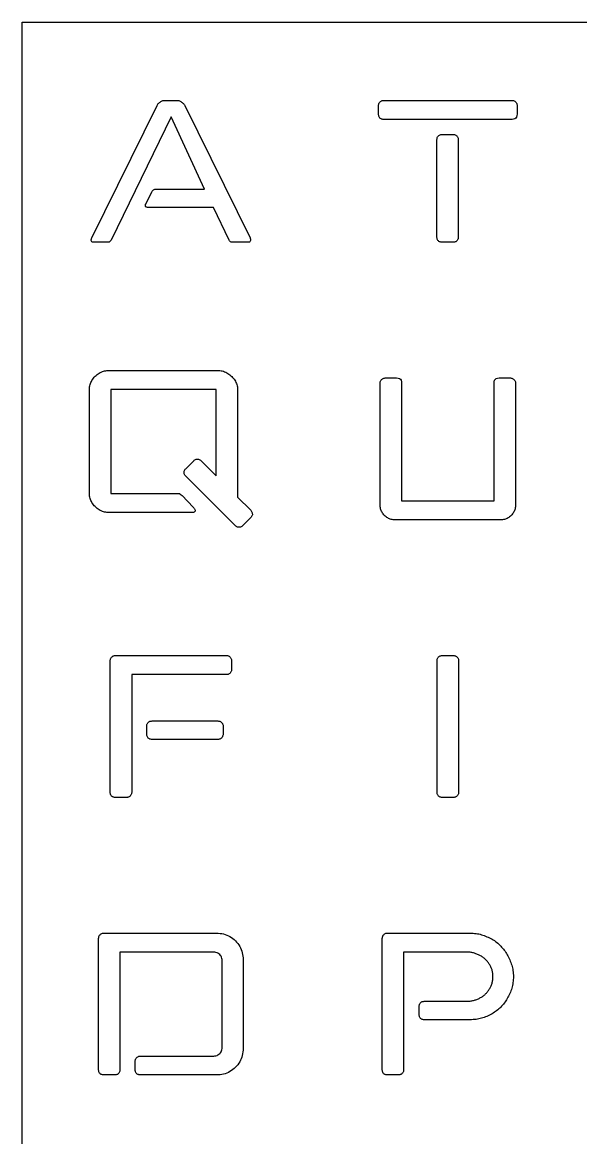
# Model space of a CAD drawing. Extents: x 0.1 to 64.9, y 0.1 to 64.9.
# Drawn here: x 0.09 to 16.29, y 32.49 to 64.9 of the extents above; entities that cross this region are included whole.
import ezdxf

# ---------------------------------------------------------------- set-up
doc = ezdxf.new("R2010")
doc.units = 0
doc.layers.add('Layer_2', color=7, linetype='CONTINUOUS')

msp = doc.modelspace()

# ---------------------------------------------------------------- linework, layer by layer
at = {"layer": 'Layer_2', "color": 7}
msp.add_lwpolyline([(0.090024, 64.89659), (64.90907, 64.89659), (64.90907, 0.09001), (0.090024, 0.09001)], close=True, dxfattribs=at)
for points in [[(4.214349, 62.627434), (4.589846, 62.627434)], [(10.574308, 62.627434), (14.305315, 62.627434)], [(2.105171, 58.633548), (3.998638, 62.475666)], [(4.805558, 62.475666), (6.699024, 58.633548)], [(10.4305, 62.228045), (10.4305, 62.483654)], [(14.449123, 62.483654), (14.449123, 62.228045)], [(3.96668, 60.047383), (5.380788, 60.047383), (4.406092, 62.148167), (2.664423, 58.569645)], [(14.305315, 62.076277), (10.574308, 62.076277)], [(12.27603, 61.63695), (12.595603, 61.63695)], [(12.124233, 58.649523), (12.124233, 61.49317)], [(12.73941, 61.49317), (12.73941, 58.649523)], [(3.671076, 59.616043), (3.846841, 59.967505)], [(6.091836, 58.569645), (5.636446, 59.52019), (3.719012, 59.52019)], [(2.568551, 58.505743), (2.169086, 58.505743)], [(6.635109, 58.505743), (6.187707, 58.505743)], [(12.595603, 58.505743), (12.27603, 58.505743)], [(2.580532, 54.779468), (5.792234, 54.779468)], [(10.61825, 54.563798), (10.953801, 54.563798)], [(13.925824, 54.563798), (14.261375, 54.563798)], [(2.037259, 51.200946), (2.037259, 54.236299)], [(5.712341, 54.228312), (2.660425, 54.228312), (2.660425, 51.208934), (4.617806, 51.208934)], [(5.280918, 52.159479), (5.712341, 51.720151), (5.712341, 54.228312)], [(6.335507, 54.236299), (6.335507, 51.105093), (6.718994, 50.72168)], [(10.474443, 50.881435), (10.474443, 54.41203)], [(11.097609, 54.41203), (11.097609, 50.993264), (13.782017, 50.993264), (13.782017, 54.41203)], [(14.405183, 54.41203), (14.405183, 50.881435)], [(4.833517, 51.927833), (5.065207, 52.159479)], [(6.271593, 50.274364), (4.833517, 51.712163)], [(4.729656, 51.145032), (5.049228, 50.809545)], [(5.03325, 50.657777), (2.580532, 50.657777)], [(6.718994, 50.50601), (6.487304, 50.274364)], [(13.965771, 50.442107), (10.913855, 50.442107)], [(2.640455, 42.522253), (2.640455, 46.348395)], [(2.784262, 46.500162), (6.019932, 46.500162)], [(6.16374, 46.348395), (6.16374, 46.100774)], [(12.128232, 42.522253), (12.128232, 46.356383)], [(12.272039, 46.500162), (12.60759, 46.500162)], [(12.751398, 46.356383), (12.751398, 42.522253)], [(6.019932, 45.949006), (3.263621, 45.949006), (3.263621, 42.522253)], [(3.703033, 44.215659), (3.703033, 44.455293)], [(3.85483, 44.599073), (5.764275, 44.599073)], [(5.916071, 44.455293), (5.916071, 44.215659)], [(5.764275, 44.063892), (3.85483, 44.063892)], [(3.119813, 42.378471), (2.784262, 42.378471)], [(12.60759, 42.378471), (12.272039, 42.378471)], [(2.304904, 34.458616), (2.304904, 38.284759)], [(2.448712, 38.436526), (5.724328, 38.436526)], [(10.538356, 34.458616), (10.538356, 38.284759)], [(10.682164, 38.436526), (13.086946, 38.436526)], [(5.644435, 37.885371), (2.920081, 37.885371), (2.920081, 34.458616)], [(5.892104, 35.113613), (5.892104, 37.637749)], [(6.499291, 37.661713), (6.499291, 35.089649)], [(12.991074, 37.885371), (11.153533, 37.885371), (11.153533, 34.458616)], [(11.608924, 36.064157), (11.608924, 36.311779)], [(11.752731, 36.455558), (12.991074, 36.455558)], [(13.086946, 35.920378), (11.752731, 35.920378)], [(3.367482, 34.458616), (3.367482, 34.714225)], [(3.51129, 34.865992), (5.644435, 34.865992)], [(2.776273, 34.314837), (2.448712, 34.314837)], [(5.724328, 34.314837), (3.51129, 34.314837)], [(11.001736, 34.314837), (10.682164, 34.314837)]]:
    msp.add_lwpolyline(points, dxfattribs=at)
for points, knots in [([(3.998638, 62.475666), (4.006187, 62.489267), (4.021086, 62.516109), (4.05101, 62.551168), (4.087265, 62.581265), (4.126936, 62.606725), (4.170461, 62.624139), (4.200005, 62.626357), (4.214349, 62.627434)], [0, 0, 0, 0, 0.046579, 0.091925, 0.137272, 0.187517, 0.233023, 0.275964, 0.275964, 0.275964, 0.275964]), ([(4.589846, 62.627434), (4.603885, 62.626374), (4.632283, 62.62423), (4.673725, 62.607332), (4.709911, 62.578514), (4.749495, 62.552096), (4.782169, 62.516605), (4.797765, 62.489306), (4.805558, 62.475666)], [0, 0, 0, 0, 0.04206, 0.085083, 0.131623, 0.180443, 0.227554, 0.274595, 0.274595, 0.274595, 0.274595]), ([(10.4305, 62.483654), (10.431313, 62.495611), (10.432913, 62.519138), (10.447034, 62.552536), (10.470824, 62.580747), (10.497936, 62.607651), (10.534593, 62.62466), (10.560827, 62.626492), (10.574308, 62.627434)], [0, 0, 0, 0, 0.035778, 0.070392, 0.106436, 0.146022, 0.184151, 0.224451, 0.224451, 0.224451, 0.224451]), ([(14.305315, 62.627434), (14.318795, 62.626492), (14.34503, 62.62466), (14.381687, 62.607651), (14.408798, 62.580747), (14.432588, 62.552536), (14.44671, 62.519138), (14.448309, 62.495611), (14.449123, 62.483654)], [0, 0, 0, 0, 0.0403, 0.078429, 0.118015, 0.154058, 0.188673, 0.224451, 0.224451, 0.224451, 0.224451]), ([(10.574308, 62.076277), (10.56085, 62.077023), (10.534974, 62.078457), (10.499114, 62.092578), (10.467702, 62.115348), (10.447253, 62.149215), (10.432812, 62.187294), (10.43128, 62.214296), (10.4305, 62.228045)], [0, 0, 0, 0, 0.040192, 0.077284, 0.114033, 0.154406, 0.193989, 0.235056, 0.235056, 0.235056, 0.235056]), ([(14.449123, 62.228045), (14.447414, 62.198799), (14.444318, 62.145803), (14.385244, 62.082114), (14.333326, 62.078323), (14.305315, 62.076277)], [0, 0, 0, 0, 0.085816, 0.155509, 0.237163, 0.237163, 0.237163, 0.237163]), ([(12.124233, 61.49317), (12.124979, 61.506625), (12.126413, 61.532497), (12.140538, 61.568351), (12.163314, 61.599757), (12.197186, 61.620201), (12.235272, 61.634638), (12.262279, 61.63617), (12.27603, 61.63695)], [0, 0, 0, 0, 0.040185, 0.077271, 0.114018, 0.154394, 0.193983, 0.235058, 0.235058, 0.235058, 0.235058]), ([(12.595603, 61.63695), (12.609046, 61.636194), (12.634895, 61.63474), (12.670948, 61.620758), (12.700649, 61.598197), (12.723214, 61.568502), (12.7372, 61.532455), (12.738654, 61.506611), (12.73941, 61.49317)], [0, 0, 0, 0, 0.040192, 0.077284, 0.114033, 0.15078, 0.187866, 0.228051, 0.228051, 0.228051, 0.228051]), ([(3.846841, 59.967505), (3.854723, 59.983275), (3.869851, 60.013542), (3.91483, 60.043329), (3.948824, 60.045987), (3.96668, 60.047383)], [0, 0, 0, 0, 0.052216, 0.100223, 0.153344, 0.153344, 0.153344, 0.153344]), ([(3.719012, 59.52019), (3.70815, 59.520904), (3.688251, 59.522212), (3.665357, 59.545353), (3.662495, 59.570693), (3.663623, 59.590685), (3.666055, 59.604271), (3.669455, 59.612244), (3.671076, 59.616043)], [0, 0, 0, 0, 0.031685, 0.058045, 0.089724, 0.104838, 0.118415, 0.130777, 0.130777, 0.130777, 0.130777]), ([(2.169086, 58.505743), (2.153652, 58.506572), (2.125958, 58.508058), (2.093552, 58.536971), (2.086899, 58.567542), (2.091474, 58.590519), (2.097189, 58.609089), (2.102182, 58.624389), (2.105171, 58.633548)], [0, 0, 0, 0, 0.045098, 0.080923, 0.121837, 0.13176, 0.151144, 0.180054, 0.180054, 0.180054, 0.180054]), ([(2.664423, 58.569645), (2.657037, 58.557112), (2.643105, 58.533471), (2.60815, 58.509445), (2.581896, 58.506991), (2.568551, 58.505743)], [0, 0, 0, 0, 0.043337, 0.081743, 0.121442, 0.121442, 0.121442, 0.121442]), ([(6.187707, 58.505743), (6.174363, 58.506991), (6.148108, 58.509445), (6.113153, 58.533471), (6.099222, 58.557112), (6.091836, 58.569645)], [0, 0, 0, 0, 0.039699, 0.078105, 0.121442, 0.121442, 0.121442, 0.121442]), ([(6.699024, 58.633548), (6.702013, 58.624389), (6.707006, 58.60909), (6.712721, 58.59052), (6.717296, 58.567542), (6.710643, 58.536971), (6.678237, 58.508058), (6.650542, 58.506572), (6.635109, 58.505743)], [0, 0, 0, 0, 0.02891, 0.048294, 0.058217, 0.099131, 0.134956, 0.180054, 0.180054, 0.180054, 0.180054]), ([(12.27603, 58.505743), (12.262279, 58.506523), (12.235272, 58.508055), (12.197186, 58.522492), (12.163314, 58.542936), (12.140538, 58.574342), (12.126413, 58.610196), (12.124979, 58.636068), (12.124233, 58.649523)], [0, 0, 0, 0, 0.041075, 0.080664, 0.12104, 0.157786, 0.194873, 0.235058, 0.235058, 0.235058, 0.235058]), ([(12.73941, 58.649523), (12.738654, 58.636082), (12.7372, 58.610238), (12.723214, 58.574191), (12.700649, 58.544496), (12.670948, 58.521935), (12.634895, 58.507953), (12.609046, 58.506499), (12.595603, 58.505743)], [0, 0, 0, 0, 0.040185, 0.077271, 0.114018, 0.150767, 0.187858, 0.228051, 0.228051, 0.228051, 0.228051]), ([(2.037259, 54.236299), (2.040804, 54.281584), (2.047942, 54.372744), (2.10917, 54.502255), (2.201488, 54.615275), (2.31453, 54.707574), (2.444065, 54.768788), (2.535239, 54.775923), (2.580532, 54.779468)], [0, 0, 0, 0, 0.135307, 0.272377, 0.421393, 0.570415, 0.707502, 0.842835, 0.842835, 0.842835, 0.842835]), ([(5.792234, 54.779468), (5.815106, 54.778439), (5.860818, 54.776382), (5.928321, 54.759765), (5.9938, 54.731788), (6.057826, 54.697837), (6.117525, 54.655295), (6.167097, 54.603687), (6.217818, 54.55503), (6.258232, 54.498189), (6.288096, 54.43573), (6.315933, 54.372429), (6.332387, 54.304854), (6.334467, 54.259161), (6.335507, 54.236299)], [0, 0, 0, 0, 0.06856, 0.137028, 0.207087, 0.281756, 0.354195, 0.425757, 0.496064, 0.564782, 0.633452, 0.703502, 0.771957, 0.840504, 0.840504, 0.840504, 0.840504]), ([(10.474443, 54.41203), (10.475206, 54.425465), (10.476672, 54.451298), (10.490567, 54.487427), (10.514616, 54.518289), (10.545185, 54.542941), (10.580854, 54.560658), (10.605935, 54.562764), (10.61825, 54.563798)], [0, 0, 0, 0, 0.040185, 0.077271, 0.114018, 0.1563, 0.194428, 0.231211, 0.231211, 0.231211, 0.231211]), ([(10.953801, 54.563798), (10.981812, 54.561753), (11.033731, 54.557961), (11.092804, 54.494273), (11.0959, 54.441276), (11.097609, 54.41203)], [0, 0, 0, 0, 0.081653, 0.151346, 0.237162, 0.237162, 0.237162, 0.237162]), ([(13.782017, 54.41203), (13.783725, 54.441276), (13.786821, 54.494273), (13.845895, 54.557961), (13.897814, 54.561753), (13.925824, 54.563798)], [0, 0, 0, 0, 0.085816, 0.155509, 0.237163, 0.237163, 0.237163, 0.237163]), ([(14.261375, 54.563798), (14.27338, 54.562789), (14.29733, 54.560777), (14.331191, 54.543548), (14.357035, 54.515386), (14.385592, 54.488594), (14.402357, 54.451685), (14.404223, 54.42549), (14.405183, 54.41203)], [0, 0, 0, 0, 0.035905, 0.071633, 0.110567, 0.150153, 0.188277, 0.228569, 0.228569, 0.228569, 0.228569]), ([(5.065207, 52.159479), (5.075997, 52.169047), (5.096971, 52.187647), (5.135973, 52.203684), (5.173302, 52.209578), (5.20953, 52.202675), (5.244441, 52.185366), (5.267864, 52.168743), (5.280918, 52.159479)], [0, 0, 0, 0, 0.042975, 0.083537, 0.124717, 0.154491, 0.19262, 0.240626, 0.240626, 0.240626, 0.240626]), ([(4.833517, 51.712163), (4.823951, 51.721398), (4.805173, 51.739527), (4.788749, 51.776324), (4.783946, 51.817489), (4.788667, 51.859385), (4.804553, 51.899203), (4.823887, 51.918314), (4.833517, 51.927833)], [0, 0, 0, 0, 0.039586, 0.077709, 0.118002, 0.162697, 0.203254, 0.2435, 0.2435, 0.2435, 0.2435]), ([(2.580532, 50.657777), (2.535239, 50.661322), (2.444065, 50.668457), (2.314531, 50.729671), (2.201487, 50.82197), (2.10917, 50.93499), (2.047942, 51.064501), (2.040804, 51.155661), (2.037259, 51.200946)], [0, 0, 0, 0, 0.135332, 0.27242, 0.421442, 0.570458, 0.707527, 0.842835, 0.842835, 0.842835, 0.842835]), ([(4.617806, 51.208934), (4.624669, 51.208408), (4.638292, 51.207366), (4.658041, 51.19924), (4.673433, 51.183365), (4.694474, 51.174296), (4.712991, 51.160479), (4.724124, 51.15016), (4.729656, 51.145032)], [0, 0, 0, 0, 0.02059, 0.040871, 0.062358, 0.08581, 0.108717, 0.131347, 0.131347, 0.131347, 0.131347]), ([(10.913855, 50.442107), (10.874656, 50.444637), (10.797896, 50.449591), (10.689947, 50.495189), (10.59899, 50.566626), (10.527537, 50.657566), (10.481928, 50.765495), (10.476973, 50.842243), (10.474443, 50.881435)], [0, 0, 0, 0, 0.117153, 0.229411, 0.345176, 0.460934, 0.573178, 0.690309, 0.690309, 0.690309, 0.690309]), ([(14.405183, 50.881435), (14.402652, 50.842243), (14.397697, 50.765495), (14.352088, 50.657566), (14.280636, 50.566626), (14.189678, 50.495189), (14.08173, 50.449591), (14.00497, 50.444637), (13.965771, 50.442107)], [0, 0, 0, 0, 0.117131, 0.229374, 0.345133, 0.460897, 0.573156, 0.690308, 0.690308, 0.690308, 0.690308]), ([(5.049228, 50.809545), (5.060025, 50.798099), (5.079288, 50.777679), (5.099546, 50.745221), (5.107517, 50.713025), (5.100914, 50.6809), (5.070852, 50.659331), (5.046918, 50.658342), (5.03325, 50.657777)], [0, 0, 0, 0, 0.047177, 0.084168, 0.113241, 0.145316, 0.175678, 0.216104, 0.216104, 0.216104, 0.216104]), ([(6.718994, 50.72168), (6.728354, 50.708369), (6.745501, 50.683984), (6.762485, 50.646123), (6.768894, 50.608999), (6.763138, 50.572519), (6.746532, 50.53651), (6.728484, 50.516521), (6.718994, 50.50601)], [0, 0, 0, 0, 0.048744, 0.089301, 0.123445, 0.160221, 0.198345, 0.240625, 0.240625, 0.240625, 0.240625]), ([(6.487304, 50.274364), (6.478067, 50.2648), (6.459933, 50.246024), (6.42313, 50.229605), (6.381958, 50.224803), (6.340055, 50.229523), (6.30023, 50.245404), (6.281114, 50.264736), (6.271593, 50.274364)], [0, 0, 0, 0, 0.039586, 0.077715, 0.118015, 0.162718, 0.20328, 0.243528, 0.243528, 0.243528, 0.243528]), ([(2.640455, 46.348395), (2.641217, 46.361829), (2.642684, 46.387662), (2.656579, 46.423791), (2.680628, 46.454653), (2.711197, 46.479305), (2.746866, 46.497022), (2.771947, 46.499128), (2.784262, 46.500162)], [0, 0, 0, 0, 0.040185, 0.077271, 0.114018, 0.156299, 0.194428, 0.231211, 0.231211, 0.231211, 0.231211]), ([(6.019932, 46.500162), (6.033415, 46.499223), (6.059653, 46.497395), (6.096281, 46.480354), (6.123671, 46.453407), (6.147734, 46.423929), (6.161478, 46.387624), (6.162966, 46.361816), (6.16374, 46.348395)], [0, 0, 0, 0, 0.0403, 0.078429, 0.118015, 0.154762, 0.191848, 0.232033, 0.232033, 0.232033, 0.232033]), ([(12.128232, 46.356383), (12.128979, 46.369836), (12.130415, 46.395706), (12.144524, 46.431577), (12.167214, 46.462715), (12.199807, 46.482952), (12.235065, 46.497669), (12.259762, 46.499334), (12.272039, 46.500162)], [0, 0, 0, 0, 0.040185, 0.077271, 0.114018, 0.153655, 0.190747, 0.227412, 0.227412, 0.227412, 0.227412]), ([(12.60759, 46.500162), (12.61955, 46.499349), (12.64308, 46.49775), (12.676485, 46.483632), (12.704701, 46.459847), (12.73161, 46.432742), (12.748624, 46.396091), (12.750456, 46.36986), (12.751398, 46.356383)], [0, 0, 0, 0, 0.035784, 0.070404, 0.106449, 0.146034, 0.184158, 0.224451, 0.224451, 0.224451, 0.224451]), ([(6.16374, 46.100774), (6.16296, 46.087024), (6.161428, 46.060023), (6.146987, 46.021943), (6.126538, 45.988077), (6.095127, 45.965307), (6.059266, 45.951185), (6.03339, 45.949752), (6.019932, 45.949006)], [0, 0, 0, 0, 0.041067, 0.08065, 0.121023, 0.157772, 0.194864, 0.235056, 0.235056, 0.235056, 0.235056]), ([(3.703033, 44.455293), (3.703779, 44.468747), (3.705213, 44.49462), (3.719338, 44.530474), (3.742113, 44.561879), (3.775985, 44.582324), (3.814072, 44.596761), (3.841078, 44.598292), (3.85483, 44.599073)], [0, 0, 0, 0, 0.040185, 0.077271, 0.114018, 0.154394, 0.193983, 0.235058, 0.235058, 0.235058, 0.235058]), ([(5.764275, 44.599073), (5.777699, 44.598299), (5.803511, 44.596811), (5.839822, 44.58307), (5.869306, 44.559012), (5.896258, 44.531629), (5.913304, 44.495007), (5.915132, 44.468773), (5.916071, 44.455293)], [0, 0, 0, 0, 0.040192, 0.077284, 0.114033, 0.153618, 0.191742, 0.232035, 0.232035, 0.232035, 0.232035]), ([(3.85483, 44.063892), (3.841064, 44.064662), (3.814029, 44.066174), (3.776149, 44.080755), (3.740434, 44.101283), (3.719899, 44.136993), (3.705316, 44.174866), (3.703803, 44.201896), (3.703033, 44.215659)], [0, 0, 0, 0, 0.041075, 0.080664, 0.12104, 0.161412, 0.200995, 0.242062, 0.242062, 0.242062, 0.242062]), ([(5.916071, 44.215659), (5.915096, 44.201876), (5.91316, 44.174516), (5.895776, 44.135917), (5.870786, 44.104135), (5.839671, 44.080029), (5.803552, 44.066116), (5.777713, 44.064653), (5.764275, 44.063892)], [0, 0, 0, 0, 0.041172, 0.081729, 0.124702, 0.16145, 0.198542, 0.238734, 0.238734, 0.238734, 0.238734]), ([(2.784262, 42.378471), (2.771974, 42.379291), (2.747254, 42.380942), (2.712169, 42.395776), (2.678044, 42.416051), (2.657763, 42.450171), (2.642926, 42.48525), (2.641275, 42.509966), (2.640455, 42.522253)], [0, 0, 0, 0, 0.036665, 0.073757, 0.113394, 0.153029, 0.190116, 0.226775, 0.226775, 0.226775, 0.226775]), ([(3.263621, 42.522253), (3.262585, 42.509941), (3.260474, 42.484867), (3.242783, 42.449176), (3.218152, 42.418907), (3.18858, 42.395111), (3.155336, 42.380855), (3.131784, 42.379274), (3.119813, 42.378471)], [0, 0, 0, 0, 0.036777, 0.074902, 0.117182, 0.153227, 0.187846, 0.22363, 0.22363, 0.22363, 0.22363]), ([(12.272039, 42.378471), (12.259751, 42.379291), (12.235032, 42.380942), (12.199946, 42.395776), (12.165821, 42.416051), (12.145541, 42.450171), (12.130703, 42.48525), (12.129052, 42.509966), (12.128232, 42.522253)], [0, 0, 0, 0, 0.036665, 0.073757, 0.113394, 0.153029, 0.190116, 0.226775, 0.226775, 0.226775, 0.226775]), ([(12.751398, 42.522253), (12.750362, 42.509941), (12.748251, 42.484867), (12.73056, 42.449176), (12.705929, 42.418907), (12.676357, 42.395111), (12.643113, 42.380855), (12.619561, 42.379274), (12.60759, 42.378471)], [0, 0, 0, 0, 0.036777, 0.074902, 0.117182, 0.153227, 0.187846, 0.22363, 0.22363, 0.22363, 0.22363]), ([(2.304904, 38.284759), (2.305667, 38.298194), (2.307134, 38.324027), (2.321029, 38.360155), (2.345077, 38.391017), (2.375646, 38.415669), (2.411316, 38.433386), (2.436396, 38.435492), (2.448712, 38.436526)], [0, 0, 0, 0, 0.040184, 0.07727, 0.114017, 0.156299, 0.194427, 0.23121, 0.23121, 0.23121, 0.23121]), ([(5.724328, 38.436526), (5.794028, 38.432134), (5.930075, 38.42356), (6.121138, 38.344011), (6.281478, 38.218762), (6.406754, 38.058454), (6.486322, 37.867425), (6.494898, 37.7314), (6.499291, 37.661713)], [0, 0, 0, 0, 0.208322, 0.406624, 0.609738, 0.812841, 1.011116, 1.219398, 1.219398, 1.219398, 1.219398]), ([(10.538356, 38.284759), (10.53913, 38.298181), (10.540619, 38.323989), (10.554363, 38.360293), (10.578425, 38.389771), (10.605815, 38.416718), (10.642443, 38.433759), (10.668681, 38.435587), (10.682164, 38.436526)], [0, 0, 0, 0, 0.040184, 0.07727, 0.114017, 0.153604, 0.191732, 0.232032, 0.232032, 0.232032, 0.232032]), ([(13.086946, 38.436526), (13.144197, 38.434311), (13.256825, 38.429953), (13.421701, 38.39535), (13.52364, 38.353487), (13.574294, 38.332686)], [0, 0, 0, 0, 0.171714, 0.33781, 0.50186, 0.50186, 0.50186, 0.50186]), ([(13.574294, 38.332686), (13.624163, 38.309823), (13.722888, 38.264561), (13.857253, 38.172392), (13.975001, 38.063691), (14.080791, 37.94402), (14.170032, 37.809766), (14.214745, 37.711512), (14.237407, 37.661713)], [0, 0, 0, 0, 0.16435, 0.325365, 0.486218, 0.644115, 0.803635, 0.967575, 0.967575, 0.967575, 0.967575]), ([(5.892104, 37.637749), (5.890683, 37.659886), (5.887904, 37.7032), (5.86227, 37.76409), (5.822058, 37.81534), (5.770798, 37.855544), (5.709897, 37.881172), (5.666576, 37.883951), (5.644435, 37.885371)], [0, 0, 0, 0, 0.066162, 0.129453, 0.19461, 0.259772, 0.323072, 0.389245, 0.389245, 0.389245, 0.389245]), ([(12.991074, 36.455558), (13.024298, 36.456737), (13.090096, 36.459073), (13.186921, 36.478235), (13.28018, 36.510497), (13.370004, 36.550749), (13.453281, 36.60168), (13.527348, 36.661303), (13.5916, 36.729009), (13.645639, 36.804182), (13.688405, 36.888358), (13.724141, 36.978163), (13.745406, 37.075215), (13.752393, 37.174169), (13.745483, 37.272226), (13.724566, 37.366863), (13.687337, 37.453619), (13.645756, 37.536794), (13.591569, 37.611907), (13.527357, 37.67963), (13.453279, 37.739248), (13.370005, 37.790182), (13.280181, 37.830435), (13.186921, 37.862694), (13.090095, 37.881857), (13.024298, 37.884192), (12.991074, 37.885371)], [0, 0, 0, 0, 0.099616, 0.197283, 0.29469, 0.395189, 0.492013, 0.586694, 0.679618, 0.771242, 0.863344, 0.962241, 1.060434, 1.160092, 1.258863, 1.354457, 1.449226, 1.541328, 1.632952, 1.725876, 1.820558, 1.917382, 2.017881, 2.115288, 2.212954, 2.312571, 2.312571, 2.312571, 2.312571]), ([(14.237407, 37.661713), (14.258291, 37.61107), (14.300319, 37.509154), (14.333719, 37.3443), (14.345075, 37.174189), (14.333799, 37.003061), (14.299333, 36.836114), (14.241053, 36.6806), (14.169004, 36.535347), (14.080303, 36.403799), (13.975834, 36.285164), (13.856223, 36.179831), (13.721764, 36.08923), (13.577045, 36.012734), (13.420709, 35.959274), (13.256718, 35.926163), (13.144215, 35.922329), (13.086946, 35.920378)], [0, 0, 0, 0, 0.164026, 0.330093, 0.501775, 0.674342, 0.843015, 1.011203, 1.171167, 1.328472, 1.4857, 1.644185, 1.8052, 1.971154, 2.133696, 2.299258, 2.470915, 2.470915, 2.470915, 2.470915]), ([(11.608924, 36.311779), (11.60968, 36.32522), (11.611134, 36.351065), (11.62512, 36.387111), (11.647686, 36.416805), (11.677386, 36.439366), (11.713439, 36.453349), (11.739288, 36.454802), (11.752731, 36.455558)], [0, 0, 0, 0, 0.040185, 0.077271, 0.114017, 0.150766, 0.187858, 0.22805, 0.22805, 0.22805, 0.22805]), ([(11.752731, 35.920378), (11.739288, 35.921134), (11.713439, 35.922587), (11.677386, 35.93657), (11.647686, 35.959131), (11.62512, 35.988826), (11.611134, 36.024872), (11.60968, 36.050717), (11.608924, 36.064157)], [0, 0, 0, 0, 0.040192, 0.077284, 0.114033, 0.15078, 0.187866, 0.22805, 0.22805, 0.22805, 0.22805]), ([(5.644435, 34.865992), (5.666576, 34.867412), (5.709897, 34.87019), (5.770798, 34.895819), (5.822058, 34.936022), (5.86227, 34.987273), (5.887904, 35.048163), (5.890683, 35.091476), (5.892104, 35.113613)], [0, 0, 0, 0, 0.066174, 0.129473, 0.194635, 0.259793, 0.323084, 0.389245, 0.389245, 0.389245, 0.389245]), ([(6.499291, 35.089649), (6.494898, 35.019962), (6.486322, 34.883937), (6.406754, 34.692908), (6.281478, 34.532601), (6.121138, 34.407352), (5.930075, 34.327802), (5.794028, 34.319229), (5.724328, 34.314837)], [0, 0, 0, 0, 0.208282, 0.406557, 0.60966, 0.812774, 1.011076, 1.219398, 1.219398, 1.219398, 1.219398]), ([(3.367482, 34.714225), (3.368245, 34.727659), (3.369712, 34.753492), (3.383607, 34.789621), (3.407656, 34.820482), (3.438224, 34.845134), (3.473894, 34.862851), (3.498974, 34.864958), (3.51129, 34.865992)], [0, 0, 0, 0, 0.040184, 0.07727, 0.114017, 0.156299, 0.194427, 0.23121, 0.23121, 0.23121, 0.23121]), ([(2.448712, 34.314837), (2.436423, 34.315657), (2.411704, 34.317307), (2.376618, 34.332142), (2.342494, 34.352417), (2.322213, 34.386536), (2.307375, 34.421615), (2.305725, 34.44633), (2.304904, 34.458616)], [0, 0, 0, 0, 0.036665, 0.073757, 0.113394, 0.153029, 0.190115, 0.226773, 0.226773, 0.226773, 0.226773]), ([(2.920081, 34.458616), (2.919253, 34.446341), (2.917587, 34.421648), (2.902866, 34.386396), (2.882625, 34.353809), (2.85148, 34.331125), (2.815603, 34.317019), (2.789729, 34.315583), (2.776273, 34.314837)], [0, 0, 0, 0, 0.036658, 0.073744, 0.113379, 0.150127, 0.187219, 0.227411, 0.227411, 0.227411, 0.227411]), ([(3.51129, 34.314837), (3.499001, 34.315657), (3.474282, 34.317307), (3.439196, 34.332142), (3.405072, 34.352417), (3.384791, 34.386536), (3.369953, 34.421615), (3.368303, 34.44633), (3.367482, 34.458616)], [0, 0, 0, 0, 0.036665, 0.073757, 0.113394, 0.153029, 0.190115, 0.226773, 0.226773, 0.226773, 0.226773]), ([(10.682164, 34.314837), (10.668721, 34.315592), (10.642872, 34.317046), (10.606819, 34.331029), (10.577118, 34.35359), (10.554553, 34.383284), (10.540566, 34.419331), (10.539113, 34.445175), (10.538356, 34.458616)], [0, 0, 0, 0, 0.040192, 0.077284, 0.114033, 0.15078, 0.187866, 0.22805, 0.22805, 0.22805, 0.22805]), ([(11.153533, 34.458616), (11.152594, 34.445136), (11.150766, 34.418902), (11.133719, 34.38228), (11.106768, 34.354897), (11.077284, 34.330839), (11.040973, 34.317098), (11.01516, 34.31561), (11.001736, 34.314837)], [0, 0, 0, 0, 0.040292, 0.078415, 0.118001, 0.15475, 0.191842, 0.232034, 0.232034, 0.232034, 0.232034])]:
    msp.add_open_spline(points, degree=3, knots=knots, dxfattribs=at)

doc.saveas('drawing.dxf')
